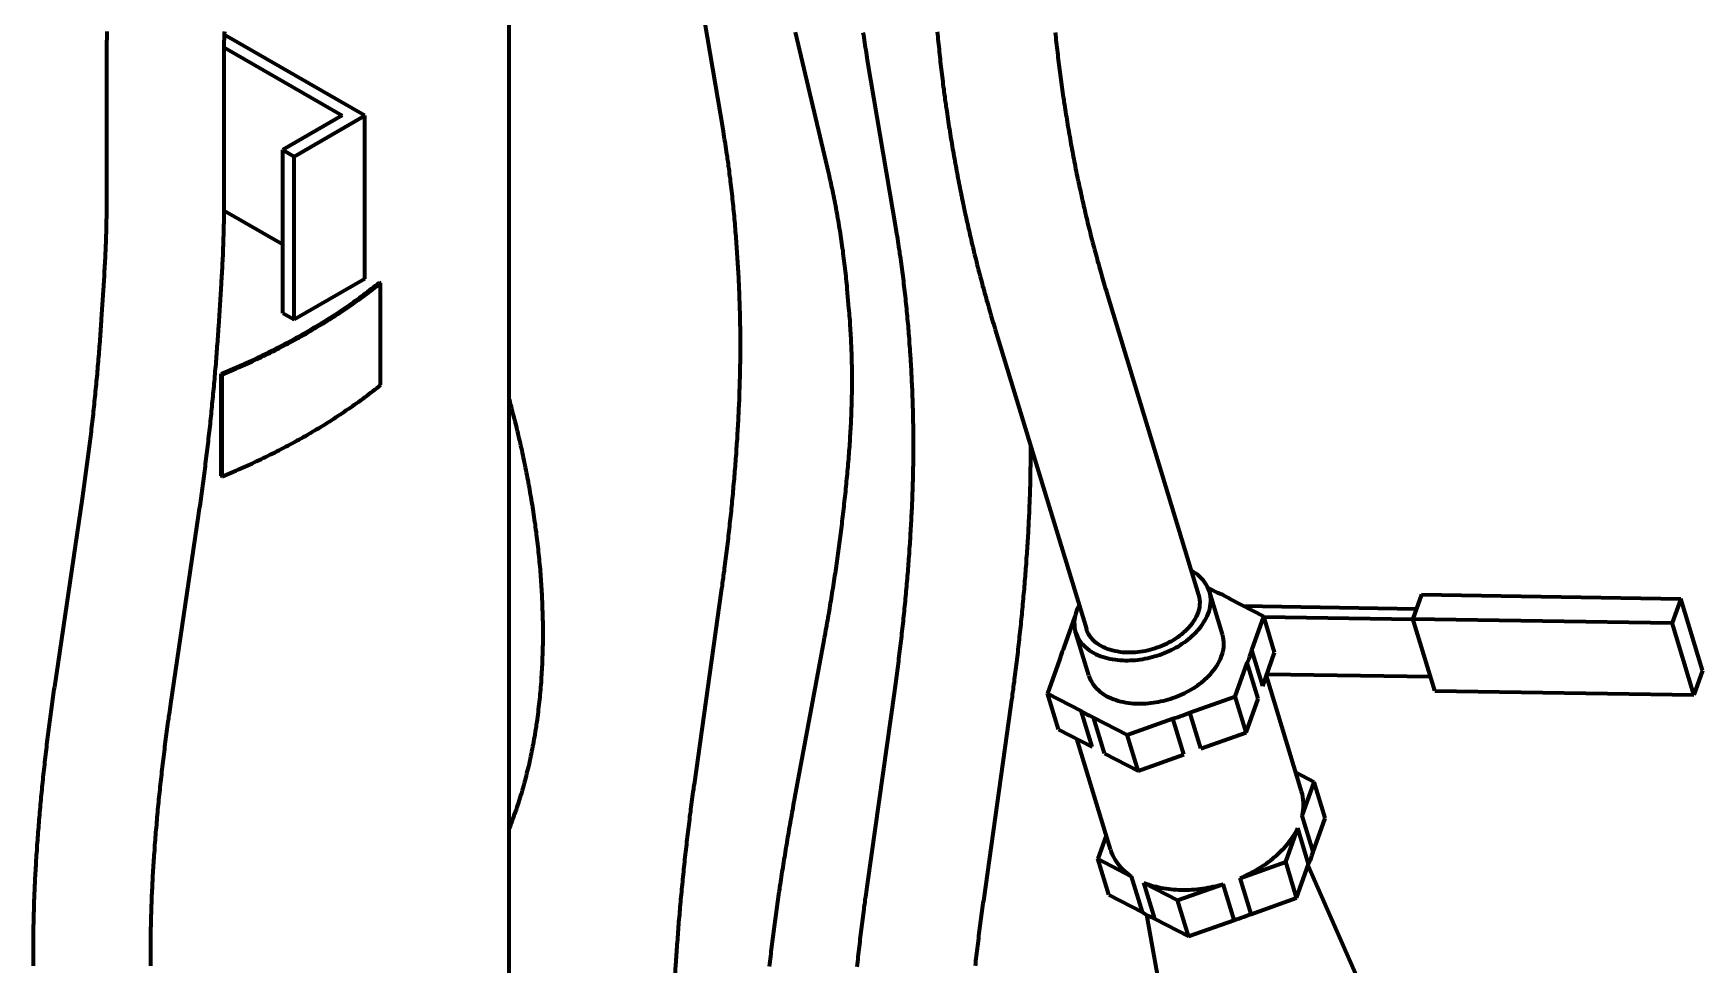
# Model space of a CAD drawing. Header units: millimetres. Extents: x 0 to 2208, y 0 to 420.
# Drawn here: x 190.13 to 206.84, y 60.42 to 69.74 of the extents above; entities that cross this region are included whole.
import ezdxf

# ---------------------------------------------------------------- set-up
doc = ezdxf.new("R2010")
doc.units = ezdxf.units.MM
doc.layers.add('01-VISIBLE', color=7, linetype='CONTINUOUS', lineweight=70)

msp = doc.modelspace()

# ---------------------------------------------------------------- linework, layer by layer
at = {"layer": '01-VISIBLE'}
for p, q in [((194.893, 58.775), (194.893, 72.239)), ((196.747, 70.472), (197.032, 68.78)), ((193.449, 68.914), (192.046, 69.724)), ((197.757, 69.751), (198.091, 68.337)), ((190.867, 68.072), (190.867, 69.557)), ((192.042, 69.595), (193.222, 68.914)), ((192.042, 68.072), (192.042, 69.557)), ((198.479, 69.471), (198.764, 67.779)), ((193.222, 68.914), (192.628, 68.571)), ((192.741, 68.506), (193.449, 68.914)), ((193.449, 67.281), (193.449, 68.914)), ((192.628, 68.571), (192.741, 68.506)), ((192.628, 66.938), (192.628, 68.571)), ((192.741, 66.873), (192.741, 68.506)), ((192.628, 67.624), (192.041, 67.963)), ((197.173, 67.556), (197.178, 67.479)), ((190.814, 66.879), (190.842, 67.31)), ((191.987, 66.804), (192.015, 67.235)), ((193.449, 67.281), (192.741, 66.873)), ((193.596, 67.245), (193.608, 67.24)), ((193.608, 66.219), (193.608, 67.24)), ((198.275, 67.182), (198.292, 66.989)), ((200.883, 67.117), (201.796, 64.119)), ((192.628, 66.938), (192.741, 66.873)), ((199.759, 66.775), (200.672, 63.777)), ((198.905, 66.556), (198.911, 66.479)), ((192.012, 66.33), (192.021, 66.323)), ((192.012, 65.31), (192.012, 66.33)), ((192.021, 65.303), (192.021, 66.323)), ((197.178, 65.732), (197.178, 65.73)), ((198.292, 65.505), (198.292, 65.503)), ((192.012, 65.31), (192.021, 65.303)), ((190.345, 63.198), (190.623, 65.081)), ((191.508, 63.027), (191.785, 64.91)), ((198.91, 64.732), (198.91, 64.73)), ((200.083, 64.66), (200.083, 64.658)), ((201.986, 64.14), (201.889, 64.19)), ((197.018, 64.158), (196.745, 62.221)), ((202.035, 63.72), (201.904, 64.152)), ((202.448, 63.9), (202.112, 64.075)), ((202.242, 64.007), (203.976, 63.98)), ((204.026, 64.121), (203.94, 63.878)), ((204.026, 64.121), (206.622, 64.08)), ((206.622, 64.08), (206.535, 63.837)), ((206.841, 63.36), (206.622, 64.08)), ((200.558, 63.901), (200.448, 63.593)), ((202.328, 63.564), (202.448, 63.9)), ((202.557, 63.54), (202.448, 63.9)), ((202.448, 63.899), (203.94, 63.876)), ((204.159, 63.158), (203.94, 63.878)), ((203.94, 63.878), (206.535, 63.837)), ((206.754, 63.118), (206.535, 63.837)), ((198.044, 63.665), (197.752, 62.087)), ((200.696, 63.312), (200.565, 63.744)), ((202.438, 63.204), (202.328, 63.564)), ((202.438, 63.204), (202.557, 63.54)), ((200.403, 63.468), (200.284, 63.131)), ((202.163, 63.102), (202.283, 63.439)), ((202.393, 63.079), (202.283, 63.439)), ((206.841, 63.36), (206.754, 63.118)), ((202.827, 62.151), (202.474, 63.307)), ((202.481, 63.325), (204.116, 63.3)), ((198.75, 63.158), (198.477, 61.221)), ((199.914, 62.994), (199.641, 61.057)), ((200.284, 63.131), (200.62, 62.957)), ((200.393, 62.771), (200.284, 63.131)), ((201.707, 62.94), (202.163, 63.102)), ((202.273, 62.742), (202.163, 63.102)), ((202.273, 62.742), (202.393, 63.079)), ((204.159, 63.158), (206.754, 63.118)), ((200.729, 62.597), (200.62, 62.957)), ((200.855, 62.532), (200.745, 62.892)), ((200.745, 62.892), (201.081, 62.718)), ((201.081, 62.718), (201.538, 62.88)), ((201.647, 62.52), (201.538, 62.88)), ((201.817, 62.58), (201.707, 62.94)), ((200.393, 62.771), (200.729, 62.597)), ((200.913, 61.569), (200.576, 62.677)), ((201.191, 62.358), (201.081, 62.718)), ((201.817, 62.58), (202.273, 62.742)), ((200.855, 62.532), (201.191, 62.358)), ((201.191, 62.358), (201.647, 62.52)), ((202.952, 62.245), (202.769, 62.339)), ((202.832, 61.908), (202.952, 62.245)), ((203.062, 61.885), (202.952, 62.245)), ((202.942, 61.548), (202.832, 61.908)), ((202.942, 61.548), (203.062, 61.885)), ((200.871, 61.709), (200.788, 61.476)), ((202.668, 61.447), (202.788, 61.783)), ((202.897, 61.423), (202.788, 61.783)), ((190.163, 61.485), (190.163, 61.487)), ((191.335, 61.41), (191.335, 61.412)), ((200.788, 61.476), (201.124, 61.301)), ((200.897, 61.116), (200.788, 61.476)), ((202.211, 61.284), (202.668, 61.447)), ((202.777, 61.087), (202.668, 61.447)), ((202.777, 61.087), (202.897, 61.423)), ((202.891, 61.407), (205.767, 54.879)), ((201.234, 60.941), (201.124, 61.301)), ((201.359, 60.877), (201.249, 61.236)), ((201.249, 61.236), (201.585, 61.062)), ((201.585, 61.062), (202.042, 61.224)), ((202.151, 60.864), (202.042, 61.224)), ((202.321, 60.924), (202.211, 61.284)), ((200.897, 61.116), (201.234, 60.941)), ((201.695, 60.702), (201.585, 61.062)), ((202.321, 60.924), (202.777, 61.087)), ((201.274, 60.917), (202.525, 53.892)), ((201.359, 60.877), (201.695, 60.702)), ((201.695, 60.702), (202.151, 60.864)), ((196.561, 60.418), (196.531, 59.927))]:
    msp.add_line(p, q, dxfattribs=at)
for points in [[(190.867, 69.557), (190.867, 69.582), (190.867, 69.607), (190.868, 69.632), (190.868, 69.657), (190.869, 69.682), (190.869, 69.707), (190.87, 69.732), (190.871, 69.757)], [(192.042, 69.557), (192.042, 69.582), (192.042, 69.607), (192.043, 69.632), (192.043, 69.657), (192.044, 69.682), (192.045, 69.707), (192.046, 69.732), (192.047, 69.757)], [(198.436, 69.747), (198.44, 69.722), (198.443, 69.697), (198.447, 69.671), (198.451, 69.646), (198.455, 69.621), (198.459, 69.596), (198.463, 69.571), (198.467, 69.546), (198.471, 69.521), (198.475, 69.496), (198.479, 69.471)], [(199.179, 69.754), (199.181, 69.729), (199.184, 69.704), (199.186, 69.679), (199.189, 69.654), (199.191, 69.629), (199.194, 69.604), (199.197, 69.579), (199.199, 69.554), (199.202, 69.529), (199.205, 69.504), (199.207, 69.479), (199.21, 69.454), (199.213, 69.429), (199.216, 69.404), (199.219, 69.379), (199.222, 69.354), (199.225, 69.329), (199.228, 69.304), (199.231, 69.279), (199.234, 69.254), (199.237, 69.229), (199.24, 69.204), (199.244, 69.18), (199.247, 69.155), (199.25, 69.13), (199.254, 69.105), (199.257, 69.08), (199.26, 69.055), (199.264, 69.03), (199.267, 69.005), (199.271, 68.98), (199.275, 68.956), (199.278, 68.931), (199.282, 68.906), (199.286, 68.881), (199.289, 68.856), (199.293, 68.831), (199.297, 68.806), (199.301, 68.782), (199.305, 68.757), (199.309, 68.732), (199.313, 68.707), (199.317, 68.682), (199.321, 68.658), (199.325, 68.633), (199.329, 68.608), (199.333, 68.583), (199.338, 68.558), (199.342, 68.534), (199.346, 68.509), (199.351, 68.484), (199.355, 68.459), (199.359, 68.435), (199.364, 68.41), (199.368, 68.385), (199.373, 68.361), (199.378, 68.336), (199.382, 68.311), (199.387, 68.287), (199.392, 68.262), (199.396, 68.237), (199.401, 68.213), (199.406, 68.188), (199.411, 68.163), (199.416, 68.139), (199.421, 68.114), (199.426, 68.089), (199.431, 68.065), (199.436, 68.04), (199.441, 68.016), (199.446, 67.991), (199.452, 67.966), (199.457, 67.942), (199.462, 67.917), (199.468, 67.893), (199.473, 67.868), (199.478, 67.844), (199.484, 67.819), (199.489, 67.795), (199.495, 67.77), (199.501, 67.746), (199.506, 67.721), (199.512, 67.697), (199.518, 67.672), (199.523, 67.648), (199.529, 67.623), (199.535, 67.599), (199.541, 67.574), (199.547, 67.55), (199.553, 67.526), (199.559, 67.501), (199.565, 67.477), (199.571, 67.452), (199.577, 67.428), (199.583, 67.404), (199.59, 67.379), (199.596, 67.355), (199.602, 67.331), (199.609, 67.306), (199.615, 67.282), (199.621, 67.258), (199.628, 67.233), (199.634, 67.209), (199.641, 67.185), (199.648, 67.161), (199.654, 67.136), (199.661, 67.112), (199.668, 67.088), (199.674, 67.064), (199.681, 67.04), (199.688, 67.016), (199.695, 66.991), (199.702, 66.967), (199.709, 66.943), (199.716, 66.919), (199.723, 66.895), (199.73, 66.871), (199.737, 66.847), (199.745, 66.823), (199.752, 66.799), (199.759, 66.775)], [(200.36, 69.747), (200.363, 69.722), (200.366, 69.697), (200.368, 69.672), (200.371, 69.647), (200.374, 69.622), (200.376, 69.597), (200.379, 69.572), (200.382, 69.547), (200.385, 69.523), (200.388, 69.498), (200.391, 69.473), (200.394, 69.448), (200.397, 69.423), (200.4, 69.398), (200.403, 69.373), (200.407, 69.348), (200.41, 69.323), (200.413, 69.298), (200.416, 69.273), (200.42, 69.249), (200.423, 69.224), (200.427, 69.199), (200.43, 69.174), (200.434, 69.149), (200.437, 69.124), (200.441, 69.099), (200.445, 69.075), (200.448, 69.05), (200.452, 69.025), (200.456, 69), (200.46, 68.975), (200.464, 68.951), (200.468, 68.926), (200.472, 68.901), (200.476, 68.876), (200.48, 68.851), (200.484, 68.827), (200.488, 68.802), (200.492, 68.777), (200.496, 68.752), (200.501, 68.728), (200.505, 68.703), (200.509, 68.678), (200.514, 68.654), (200.518, 68.629), (200.523, 68.604), (200.527, 68.579), (200.532, 68.555), (200.537, 68.53), (200.541, 68.505), (200.546, 68.481), (200.551, 68.456), (200.556, 68.432), (200.561, 68.407), (200.565, 68.382), (200.57, 68.358), (200.575, 68.333), (200.58, 68.309), (200.585, 68.284), (200.591, 68.259), (200.596, 68.235), (200.601, 68.21), (200.606, 68.186), (200.612, 68.161), (200.617, 68.137), (200.622, 68.112), (200.628, 68.088), (200.633, 68.063), (200.639, 68.039), (200.644, 68.014), (200.65, 67.99), (200.656, 67.965), (200.661, 67.941), (200.667, 67.916), (200.673, 67.892), (200.679, 67.868), (200.685, 67.843), (200.691, 67.819), (200.697, 67.794), (200.703, 67.77), (200.709, 67.746), (200.715, 67.721), (200.721, 67.697), (200.727, 67.673), (200.734, 67.648), (200.74, 67.624), (200.746, 67.6), (200.753, 67.576), (200.759, 67.551), (200.766, 67.527), (200.772, 67.503), (200.779, 67.479), (200.785, 67.454), (200.792, 67.43), (200.799, 67.406), (200.806, 67.382), (200.812, 67.358), (200.819, 67.333), (200.826, 67.309), (200.833, 67.285), (200.84, 67.261), (200.847, 67.237), (200.854, 67.213), (200.861, 67.189), (200.869, 67.165), (200.876, 67.141), (200.883, 67.117)], [(197.032, 68.78), (197.036, 68.755), (197.04, 68.73), (197.044, 68.705), (197.048, 68.68), (197.052, 68.655), (197.056, 68.631), (197.06, 68.606), (197.064, 68.581), (197.067, 68.556), (197.071, 68.531), (197.075, 68.506), (197.078, 68.481), (197.082, 68.456), (197.085, 68.431), (197.088, 68.407), (197.092, 68.382), (197.095, 68.357), (197.098, 68.332), (197.101, 68.307), (197.105, 68.282), (197.108, 68.257), (197.111, 68.232), (197.114, 68.207), (197.116, 68.182), (197.119, 68.157), (197.122, 68.132), (197.125, 68.107), (197.128, 68.082), (197.13, 68.057), (197.133, 68.032), (197.135, 68.007), (197.138, 67.982), (197.14, 67.957), (197.143, 67.932), (197.145, 67.907), (197.148, 67.882), (197.15, 67.857), (197.152, 67.832), (197.154, 67.807), (197.156, 67.782), (197.158, 67.756), (197.16, 67.731), (197.162, 67.706), (197.164, 67.681), (197.166, 67.656), (197.168, 67.631), (197.17, 67.606), (197.171, 67.581), (197.173, 67.556)], [(198.091, 68.337), (198.097, 68.312), (198.102, 68.287), (198.108, 68.263), (198.114, 68.238), (198.119, 68.213), (198.124, 68.188), (198.13, 68.163), (198.135, 68.138), (198.14, 68.113), (198.145, 68.088), (198.15, 68.063), (198.155, 68.038), (198.16, 68.013), (198.164, 67.988), (198.169, 67.963), (198.174, 67.938), (198.178, 67.913), (198.182, 67.888), (198.187, 67.863), (198.191, 67.838), (198.195, 67.813), (198.199, 67.788), (198.203, 67.763), (198.207, 67.738), (198.211, 67.712), (198.215, 67.687), (198.219, 67.662), (198.222, 67.637), (198.226, 67.612), (198.229, 67.587), (198.233, 67.561), (198.236, 67.536), (198.239, 67.511), (198.242, 67.486), (198.245, 67.46), (198.248, 67.435), (198.251, 67.41), (198.254, 67.384), (198.257, 67.359), (198.26, 67.334), (198.263, 67.309), (198.265, 67.283), (198.268, 67.258), (198.27, 67.233), (198.273, 67.207), (198.275, 67.182)], [(190.842, 67.31), (190.844, 67.336), (190.845, 67.361), (190.847, 67.386), (190.848, 67.412), (190.85, 67.437), (190.851, 67.462), (190.852, 67.488), (190.853, 67.513), (190.855, 67.538), (190.856, 67.564), (190.857, 67.589), (190.858, 67.615), (190.859, 67.64), (190.86, 67.665), (190.861, 67.691), (190.861, 67.716), (190.862, 67.742), (190.863, 67.767), (190.864, 67.792), (190.864, 67.818), (190.865, 67.843), (190.865, 67.869), (190.866, 67.894), (190.866, 67.919), (190.866, 67.945), (190.867, 67.97), (190.867, 67.996), (190.867, 68.021), (190.867, 68.046), (190.867, 68.072)], [(192.015, 67.235), (192.016, 67.26), (192.018, 67.286), (192.019, 67.311), (192.021, 67.336), (192.022, 67.362), (192.024, 67.387), (192.025, 67.412), (192.026, 67.438), (192.027, 67.463), (192.029, 67.488), (192.03, 67.514), (192.031, 67.539), (192.032, 67.564), (192.033, 67.59), (192.034, 67.615), (192.035, 67.64), (192.035, 67.666), (192.036, 67.691), (192.037, 67.717), (192.038, 67.742), (192.038, 67.767), (192.039, 67.793), (192.039, 67.818), (192.04, 67.843), (192.04, 67.869), (192.041, 67.894), (192.041, 67.919), (192.041, 67.945), (192.042, 67.97), (192.042, 67.996), (192.042, 68.021), (192.042, 68.046), (192.042, 68.072)], [(198.764, 67.779), (198.768, 67.755), (198.773, 67.73), (198.777, 67.705), (198.781, 67.68), (198.785, 67.655), (198.788, 67.63), (198.792, 67.606), (198.796, 67.581), (198.8, 67.556), (198.803, 67.531), (198.807, 67.506), (198.81, 67.481), (198.814, 67.456), (198.817, 67.431), (198.821, 67.406), (198.824, 67.381), (198.827, 67.356), (198.831, 67.332), (198.834, 67.307), (198.837, 67.282), (198.84, 67.257), (198.843, 67.232), (198.846, 67.207), (198.849, 67.182), (198.852, 67.157), (198.855, 67.132), (198.857, 67.107), (198.86, 67.082), (198.863, 67.057), (198.865, 67.032), (198.868, 67.007), (198.87, 66.982), (198.873, 66.957), (198.875, 66.932), (198.878, 66.907), (198.88, 66.882), (198.882, 66.856), (198.884, 66.831), (198.887, 66.806), (198.889, 66.781), (198.891, 66.756), (198.893, 66.731), (198.895, 66.706), (198.897, 66.681), (198.898, 66.656), (198.9, 66.631), (198.902, 66.606), (198.904, 66.581), (198.905, 66.556)], [(197.178, 67.479), (197.18, 67.454), (197.181, 67.428), (197.183, 67.403), (197.184, 67.378), (197.186, 67.353), (197.187, 67.327), (197.189, 67.302), (197.19, 67.277), (197.191, 67.251), (197.192, 67.226), (197.193, 67.201), (197.194, 67.175), (197.195, 67.15), (197.196, 67.125), (197.197, 67.099), (197.198, 67.074), (197.199, 67.049), (197.2, 67.024), (197.201, 66.998), (197.201, 66.973), (197.202, 66.948), (197.202, 66.922), (197.203, 66.897), (197.204, 66.872), (197.204, 66.846), (197.204, 66.821), (197.205, 66.796), (197.205, 66.77), (197.205, 66.745), (197.205, 66.72), (197.206, 66.694), (197.206, 66.669), (197.206, 66.644), (197.206, 66.618), (197.206, 66.593), (197.206, 66.568), (197.206, 66.542), (197.205, 66.517), (197.205, 66.492), (197.205, 66.466), (197.205, 66.441), (197.204, 66.416), (197.204, 66.39), (197.203, 66.365), (197.203, 66.34), (197.202, 66.314), (197.202, 66.289), (197.201, 66.264), (197.2, 66.238), (197.2, 66.213), (197.199, 66.188), (197.198, 66.162), (197.197, 66.137), (197.196, 66.112), (197.196, 66.086), (197.195, 66.061), (197.194, 66.036), (197.192, 66.01), (197.191, 65.985), (197.19, 65.96), (197.189, 65.934), (197.188, 65.909), (197.187, 65.884), (197.185, 65.858), (197.184, 65.833), (197.182, 65.808), (197.181, 65.783), (197.18, 65.757), (197.178, 65.732)], [(192.012, 66.33), (192.035, 66.34), (192.058, 66.35), (192.082, 66.36), (192.105, 66.369), (192.128, 66.379), (192.151, 66.389), (192.174, 66.4), (192.197, 66.41), (192.22, 66.42), (192.243, 66.43), (192.266, 66.441), (192.289, 66.451), (192.311, 66.462), (192.334, 66.472), (192.357, 66.483), (192.38, 66.494), (192.402, 66.505), (192.425, 66.516), (192.448, 66.527), (192.47, 66.538), (192.493, 66.549), (192.515, 66.56), (192.538, 66.571), (192.56, 66.583), (192.582, 66.594), (192.605, 66.606), (192.627, 66.617), (192.649, 66.629), (192.671, 66.641), (192.694, 66.653), (192.716, 66.665), (192.738, 66.677), (192.76, 66.689), (192.782, 66.701), (192.804, 66.713), (192.826, 66.726), (192.847, 66.738), (192.869, 66.751), (192.891, 66.763), (192.913, 66.776), (192.934, 66.789), (192.956, 66.802), (192.977, 66.815), (192.999, 66.828), (193.02, 66.841), (193.042, 66.854), (193.063, 66.867), (193.084, 66.881), (193.106, 66.894), (193.127, 66.908), (193.148, 66.921), (193.169, 66.935), (193.19, 66.949), (193.211, 66.963), (193.232, 66.977), (193.253, 66.991), (193.273, 67.005), (193.294, 67.019), (193.315, 67.034), (193.335, 67.048), (193.356, 67.063), (193.376, 67.077), (193.396, 67.092), (193.417, 67.107), (193.437, 67.122), (193.457, 67.137), (193.477, 67.152), (193.497, 67.167), (193.517, 67.183), (193.537, 67.198), (193.557, 67.214), (193.576, 67.229), (193.596, 67.245)], [(192.021, 66.323), (192.044, 66.333), (192.067, 66.343), (192.091, 66.353), (192.114, 66.363), (192.137, 66.372), (192.16, 66.383), (192.183, 66.393), (192.206, 66.403), (192.229, 66.413), (192.252, 66.423), (192.275, 66.434), (192.298, 66.444), (192.321, 66.455), (192.344, 66.466), (192.366, 66.476), (192.389, 66.487), (192.412, 66.498), (192.435, 66.509), (192.457, 66.52), (192.48, 66.531), (192.502, 66.542), (192.525, 66.553), (192.547, 66.565), (192.57, 66.576), (192.592, 66.588), (192.615, 66.599), (192.637, 66.611), (192.659, 66.623), (192.682, 66.635), (192.704, 66.646), (192.726, 66.658), (192.748, 66.67), (192.77, 66.683), (192.792, 66.695), (192.814, 66.707), (192.836, 66.72), (192.858, 66.732), (192.88, 66.745), (192.902, 66.757), (192.923, 66.77), (192.945, 66.783), (192.967, 66.796), (192.988, 66.809), (193.01, 66.822), (193.031, 66.835), (193.053, 66.848), (193.074, 66.861), (193.095, 66.875), (193.117, 66.888), (193.138, 66.902), (193.159, 66.916), (193.18, 66.929), (193.201, 66.943), (193.222, 66.957), (193.243, 66.971), (193.264, 66.985), (193.285, 67), (193.305, 67.014), (193.326, 67.028), (193.347, 67.043), (193.367, 67.057), (193.388, 67.072), (193.408, 67.087), (193.429, 67.102), (193.449, 67.117), (193.469, 67.132), (193.489, 67.147), (193.509, 67.162), (193.529, 67.177), (193.549, 67.193), (193.569, 67.208), (193.589, 67.224), (193.608, 67.24)], [(190.623, 65.081), (190.626, 65.106), (190.63, 65.131), (190.634, 65.156), (190.637, 65.181), (190.641, 65.206), (190.644, 65.23), (190.648, 65.255), (190.651, 65.28), (190.655, 65.305), (190.658, 65.33), (190.661, 65.355), (190.665, 65.38), (190.668, 65.405), (190.671, 65.43), (190.675, 65.454), (190.678, 65.479), (190.681, 65.504), (190.684, 65.529), (190.687, 65.554), (190.691, 65.579), (190.694, 65.604), (190.697, 65.629), (190.7, 65.654), (190.703, 65.679), (190.706, 65.704), (190.709, 65.729), (190.712, 65.753), (190.715, 65.778), (190.718, 65.803), (190.72, 65.828), (190.723, 65.853), (190.726, 65.878), (190.729, 65.903), (190.732, 65.928), (190.734, 65.953), (190.737, 65.978), (190.74, 66.003), (190.742, 66.028), (190.745, 66.053), (190.747, 66.078), (190.75, 66.103), (190.752, 66.128), (190.755, 66.153), (190.757, 66.178), (190.76, 66.203), (190.762, 66.228), (190.765, 66.253), (190.767, 66.278), (190.769, 66.303), (190.772, 66.328), (190.774, 66.353), (190.776, 66.378), (190.778, 66.403), (190.78, 66.428), (190.783, 66.453), (190.785, 66.478), (190.787, 66.503), (190.789, 66.528), (190.791, 66.553), (190.793, 66.578), (190.795, 66.603), (190.797, 66.628), (190.799, 66.653), (190.8, 66.678), (190.802, 66.703), (190.804, 66.729), (190.806, 66.754), (190.808, 66.779), (190.809, 66.804), (190.811, 66.829), (190.813, 66.854), (190.814, 66.879)], [(198.292, 66.989), (198.295, 66.964), (198.297, 66.939), (198.299, 66.914), (198.301, 66.889), (198.303, 66.864), (198.304, 66.838), (198.306, 66.813), (198.308, 66.788), (198.309, 66.763), (198.311, 66.738), (198.312, 66.713), (198.314, 66.688), (198.315, 66.662), (198.316, 66.637), (198.317, 66.612), (198.318, 66.587), (198.319, 66.562), (198.32, 66.537), (198.321, 66.511), (198.321, 66.486), (198.322, 66.461), (198.322, 66.436), (198.323, 66.411), (198.323, 66.385), (198.323, 66.36), (198.324, 66.335), (198.324, 66.31), (198.324, 66.285), (198.324, 66.259), (198.324, 66.234), (198.324, 66.209), (198.324, 66.184), (198.323, 66.159), (198.323, 66.133), (198.322, 66.108), (198.322, 66.083), (198.321, 66.058), (198.321, 66.033), (198.32, 66.008), (198.319, 65.982), (198.318, 65.957), (198.318, 65.932), (198.317, 65.907), (198.316, 65.882), (198.314, 65.857), (198.313, 65.831), (198.312, 65.806), (198.311, 65.781), (198.309, 65.756), (198.308, 65.731), (198.306, 65.706), (198.305, 65.68), (198.303, 65.655), (198.301, 65.63), (198.3, 65.605), (198.298, 65.58), (198.296, 65.555), (198.294, 65.53), (198.292, 65.505)], [(191.785, 64.91), (191.789, 64.935), (191.792, 64.96), (191.796, 64.984), (191.8, 65.009), (191.803, 65.034), (191.807, 65.059), (191.81, 65.084), (191.814, 65.108), (191.817, 65.133), (191.82, 65.158), (191.824, 65.183), (191.827, 65.208), (191.83, 65.233), (191.834, 65.257), (191.837, 65.282), (191.84, 65.307), (191.844, 65.332), (191.847, 65.357), (191.85, 65.382), (191.853, 65.407), (191.856, 65.431), (191.859, 65.456), (191.862, 65.481), (191.865, 65.506), (191.869, 65.531), (191.872, 65.556), (191.874, 65.581), (191.877, 65.606), (191.88, 65.63), (191.883, 65.655), (191.886, 65.68), (191.889, 65.705), (191.892, 65.73), (191.895, 65.755), (191.897, 65.78), (191.9, 65.805), (191.903, 65.83), (191.905, 65.855), (191.908, 65.88), (191.911, 65.905), (191.913, 65.929), (191.916, 65.954), (191.918, 65.979), (191.921, 66.004), (191.923, 66.029), (191.926, 66.054), (191.928, 66.079), (191.931, 66.104), (191.933, 66.129), (191.936, 66.154), (191.938, 66.179), (191.94, 66.204), (191.942, 66.229), (191.945, 66.254), (191.947, 66.279), (191.949, 66.304), (191.951, 66.329), (191.953, 66.354), (191.955, 66.379), (191.958, 66.404), (191.96, 66.429), (191.962, 66.454), (191.964, 66.479), (191.966, 66.504), (191.968, 66.529), (191.969, 66.553), (191.971, 66.578), (191.973, 66.603), (191.975, 66.628), (191.977, 66.653), (191.979, 66.678), (191.98, 66.703), (191.982, 66.728), (191.984, 66.754), (191.985, 66.779), (191.987, 66.804)], [(198.911, 66.479), (198.912, 66.454), (198.914, 66.428), (198.915, 66.403), (198.917, 66.378), (198.918, 66.352), (198.92, 66.327), (198.921, 66.302), (198.922, 66.276), (198.923, 66.251), (198.925, 66.226), (198.926, 66.201), (198.927, 66.175), (198.928, 66.15), (198.929, 66.125), (198.93, 66.099), (198.931, 66.074), (198.932, 66.049), (198.932, 66.023), (198.933, 65.998), (198.934, 65.973), (198.934, 65.947), (198.935, 65.922), (198.935, 65.897), (198.936, 65.871), (198.936, 65.846), (198.937, 65.821), (198.937, 65.795), (198.937, 65.77), (198.938, 65.745), (198.938, 65.719), (198.938, 65.694), (198.938, 65.669), (198.938, 65.643), (198.938, 65.618), (198.938, 65.593), (198.938, 65.567), (198.938, 65.542), (198.938, 65.517), (198.938, 65.491), (198.937, 65.466), (198.937, 65.441), (198.937, 65.415), (198.936, 65.39), (198.936, 65.365), (198.935, 65.339), (198.935, 65.314), (198.934, 65.289), (198.934, 65.263), (198.933, 65.238), (198.932, 65.213), (198.931, 65.187), (198.931, 65.162), (198.93, 65.137), (198.929, 65.111), (198.928, 65.086), (198.927, 65.061), (198.926, 65.035), (198.925, 65.01), (198.924, 64.985), (198.923, 64.96), (198.921, 64.934), (198.92, 64.909), (198.919, 64.884), (198.918, 64.858), (198.916, 64.833), (198.915, 64.808), (198.913, 64.782), (198.912, 64.757), (198.91, 64.732)], [(192.021, 65.303), (192.044, 65.312), (192.067, 65.322), (192.091, 65.332), (192.114, 65.342), (192.137, 65.352), (192.16, 65.362), (192.183, 65.372), (192.206, 65.382), (192.229, 65.392), (192.252, 65.403), (192.275, 65.413), (192.298, 65.424), (192.321, 65.434), (192.344, 65.445), (192.366, 65.456), (192.389, 65.466), (192.412, 65.477), (192.435, 65.488), (192.457, 65.499), (192.48, 65.51), (192.502, 65.522), (192.525, 65.533), (192.547, 65.544), (192.57, 65.556), (192.592, 65.567), (192.615, 65.579), (192.637, 65.59), (192.659, 65.602), (192.682, 65.614), (192.704, 65.626), (192.726, 65.638), (192.748, 65.65), (192.77, 65.662), (192.792, 65.674), (192.814, 65.686), (192.836, 65.699), (192.858, 65.711), (192.88, 65.724), (192.902, 65.737), (192.923, 65.749), (192.945, 65.762), (192.967, 65.775), (192.988, 65.788), (193.01, 65.801), (193.031, 65.814), (193.053, 65.827), (193.074, 65.841), (193.095, 65.854), (193.117, 65.868), (193.138, 65.881), (193.159, 65.895), (193.18, 65.909), (193.201, 65.923), (193.222, 65.937), (193.243, 65.951), (193.264, 65.965), (193.285, 65.979), (193.305, 65.993), (193.326, 66.008), (193.347, 66.022), (193.367, 66.037), (193.388, 66.051), (193.408, 66.066), (193.429, 66.081), (193.449, 66.096), (193.469, 66.111), (193.489, 66.126), (193.509, 66.142), (193.529, 66.157), (193.549, 66.172), (193.569, 66.188), (193.589, 66.203), (193.608, 66.219)], [(194.893, 66.077), (194.9, 66.052), (194.906, 66.028), (194.913, 66.004), (194.919, 65.98), (194.926, 65.955), (194.932, 65.931), (194.938, 65.907), (194.944, 65.882), (194.951, 65.858), (194.957, 65.834), (194.963, 65.809), (194.969, 65.785), (194.975, 65.76), (194.98, 65.736), (194.986, 65.712), (194.992, 65.687), (194.998, 65.663), (195.003, 65.638), (195.009, 65.614), (195.014, 65.589), (195.02, 65.565), (195.025, 65.54), (195.03, 65.516), (195.035, 65.491), (195.041, 65.466), (195.046, 65.442), (195.051, 65.417), (195.056, 65.393), (195.061, 65.368), (195.066, 65.343), (195.07, 65.319), (195.075, 65.294), (195.08, 65.269), (195.084, 65.245), (195.089, 65.22), (195.093, 65.195), (195.098, 65.171), (195.102, 65.146), (195.106, 65.121), (195.111, 65.096), (195.115, 65.072), (195.119, 65.047), (195.123, 65.022), (195.127, 64.997), (195.131, 64.973), (195.135, 64.948), (195.138, 64.923), (195.142, 64.898), (195.146, 64.873), (195.149, 64.848), (195.153, 64.823), (195.156, 64.799), (195.159, 64.774), (195.163, 64.749), (195.166, 64.724), (195.169, 64.699), (195.172, 64.674), (195.175, 64.649), (195.178, 64.624), (195.181, 64.599), (195.183, 64.574), (195.186, 64.549), (195.189, 64.524), (195.191, 64.499), (195.194, 64.474), (195.196, 64.449), (195.198, 64.424), (195.201, 64.399), (195.203, 64.374), (195.205, 64.349), (195.207, 64.324), (195.209, 64.299), (195.211, 64.274), (195.212, 64.249), (195.214, 64.224), (195.216, 64.199), (195.217, 64.174), (195.219, 64.149), (195.22, 64.124), (195.221, 64.099), (195.222, 64.074), (195.224, 64.049), (195.225, 64.024), (195.226, 63.998), (195.226, 63.973), (195.227, 63.948), (195.228, 63.923), (195.229, 63.898), (195.229, 63.873), (195.23, 63.848), (195.23, 63.823), (195.23, 63.798), (195.23, 63.773), (195.23, 63.747), (195.23, 63.722), (195.23, 63.697), (195.23, 63.672), (195.23, 63.647), (195.23, 63.622), (195.229, 63.597), (195.229, 63.572), (195.228, 63.547), (195.227, 63.522), (195.226, 63.496), (195.225, 63.471), (195.224, 63.446), (195.223, 63.421), (195.222, 63.396), (195.221, 63.371), (195.219, 63.346), (195.218, 63.321), (195.216, 63.296), (195.215, 63.271), (195.213, 63.246), (195.211, 63.221), (195.209, 63.196), (195.207, 63.171), (195.205, 63.146), (195.202, 63.121), (195.2, 63.096), (195.197, 63.071), (195.195, 63.046), (195.192, 63.021), (195.189, 62.996), (195.186, 62.971), (195.183, 62.946), (195.18, 62.921), (195.177, 62.896), (195.173, 62.871), (195.17, 62.846), (195.166, 62.822), (195.163, 62.797), (195.159, 62.772), (195.155, 62.747), (195.151, 62.722), (195.147, 62.698), (195.142, 62.673), (195.138, 62.648), (195.133, 62.623), (195.129, 62.599), (195.124, 62.574), (195.119, 62.549), (195.114, 62.525), (195.109, 62.5), (195.104, 62.476), (195.098, 62.451), (195.093, 62.427), (195.087, 62.402), (195.081, 62.378), (195.075, 62.353), (195.069, 62.329), (195.063, 62.305), (195.057, 62.28), (195.051, 62.256), (195.044, 62.232), (195.037, 62.208), (195.031, 62.184), (195.024, 62.159), (195.017, 62.135), (195.009, 62.111), (195.002, 62.087), (194.994, 62.063), (194.987, 62.039), (194.979, 62.015), (194.971, 61.992), (194.963, 61.968), (194.955, 61.944), (194.946, 61.92), (194.938, 61.897), (194.929, 61.873), (194.921, 61.85), (194.912, 61.826), (194.903, 61.803), (194.893, 61.78)], [(197.178, 65.73), (197.176, 65.705), (197.175, 65.68), (197.173, 65.655), (197.171, 65.63), (197.17, 65.605), (197.168, 65.58), (197.166, 65.555), (197.165, 65.53), (197.163, 65.505), (197.161, 65.48), (197.159, 65.455), (197.157, 65.43), (197.155, 65.405), (197.153, 65.38), (197.151, 65.355), (197.149, 65.33), (197.147, 65.305), (197.145, 65.28), (197.143, 65.255), (197.141, 65.23), (197.138, 65.205), (197.136, 65.18), (197.134, 65.155), (197.132, 65.13), (197.129, 65.105), (197.127, 65.08), (197.124, 65.055), (197.122, 65.03), (197.12, 65.005), (197.117, 64.98), (197.115, 64.955), (197.112, 64.93), (197.109, 64.905), (197.107, 64.88), (197.104, 64.855), (197.101, 64.83), (197.099, 64.805), (197.096, 64.78), (197.093, 64.755), (197.09, 64.731), (197.088, 64.706), (197.085, 64.681), (197.082, 64.656), (197.079, 64.631), (197.076, 64.606), (197.073, 64.581), (197.07, 64.556), (197.067, 64.531), (197.064, 64.506), (197.061, 64.481), (197.058, 64.456), (197.054, 64.432), (197.051, 64.407), (197.048, 64.382), (197.045, 64.357), (197.041, 64.332), (197.038, 64.307), (197.035, 64.282), (197.031, 64.257), (197.028, 64.233), (197.025, 64.208), (197.021, 64.183), (197.018, 64.158)], [(198.292, 65.503), (198.29, 65.478), (198.288, 65.453), (198.285, 65.428), (198.283, 65.403), (198.281, 65.378), (198.279, 65.353), (198.277, 65.328), (198.274, 65.303), (198.272, 65.278), (198.269, 65.253), (198.267, 65.228), (198.265, 65.203), (198.262, 65.178), (198.26, 65.153), (198.257, 65.128), (198.254, 65.104), (198.252, 65.079), (198.249, 65.054), (198.246, 65.029), (198.243, 65.004), (198.241, 64.979), (198.238, 64.954), (198.235, 64.929), (198.232, 64.904), (198.229, 64.879), (198.226, 64.854), (198.223, 64.83), (198.22, 64.805), (198.217, 64.78), (198.214, 64.755), (198.211, 64.73), (198.208, 64.705), (198.204, 64.68), (198.201, 64.656), (198.198, 64.631), (198.195, 64.606), (198.191, 64.581), (198.188, 64.556), (198.184, 64.531), (198.181, 64.507), (198.178, 64.482), (198.174, 64.457), (198.17, 64.432), (198.167, 64.407), (198.163, 64.382), (198.16, 64.358), (198.156, 64.333), (198.152, 64.308), (198.148, 64.283), (198.145, 64.259), (198.141, 64.234), (198.137, 64.209), (198.133, 64.184), (198.129, 64.159), (198.125, 64.135), (198.121, 64.11), (198.117, 64.085), (198.113, 64.06), (198.109, 64.036), (198.105, 64.011), (198.101, 63.986), (198.097, 63.962), (198.093, 63.937), (198.088, 63.912), (198.084, 63.887), (198.08, 63.863), (198.075, 63.838), (198.071, 63.813), (198.067, 63.789), (198.062, 63.764), (198.058, 63.739), (198.053, 63.715), (198.049, 63.69), (198.044, 63.665)], [(200.113, 65.612), (200.113, 65.587), (200.113, 65.562), (200.113, 65.537), (200.113, 65.512), (200.113, 65.487), (200.112, 65.462), (200.112, 65.437), (200.112, 65.411), (200.111, 65.386), (200.111, 65.361), (200.11, 65.336), (200.11, 65.311), (200.109, 65.286), (200.109, 65.261), (200.108, 65.236), (200.108, 65.211), (200.107, 65.186), (200.106, 65.161), (200.105, 65.136), (200.105, 65.111), (200.104, 65.086), (200.103, 65.061), (200.102, 65.036), (200.101, 65.01), (200.1, 64.985), (200.099, 64.96), (200.098, 64.935), (200.097, 64.91), (200.095, 64.885), (200.094, 64.86), (200.093, 64.835), (200.092, 64.81), (200.09, 64.785), (200.089, 64.76), (200.088, 64.735), (200.086, 64.71), (200.085, 64.685), (200.083, 64.66)], [(198.91, 64.73), (198.909, 64.705), (198.907, 64.68), (198.906, 64.655), (198.904, 64.63), (198.902, 64.605), (198.9, 64.58), (198.899, 64.555), (198.897, 64.53), (198.895, 64.505), (198.893, 64.48), (198.891, 64.455), (198.889, 64.43), (198.888, 64.405), (198.886, 64.38), (198.884, 64.355), (198.881, 64.33), (198.879, 64.305), (198.877, 64.28), (198.875, 64.255), (198.873, 64.23), (198.871, 64.205), (198.869, 64.18), (198.866, 64.155), (198.864, 64.13), (198.862, 64.105), (198.859, 64.08), (198.857, 64.055), (198.854, 64.03), (198.852, 64.005), (198.849, 63.98), (198.847, 63.955), (198.844, 63.93), (198.842, 63.905), (198.839, 63.88), (198.837, 63.855), (198.834, 63.83), (198.831, 63.805), (198.828, 63.78), (198.826, 63.755), (198.823, 63.73), (198.82, 63.705), (198.817, 63.68), (198.814, 63.656), (198.811, 63.631), (198.808, 63.606), (198.805, 63.581), (198.802, 63.556), (198.799, 63.531), (198.796, 63.506), (198.793, 63.481), (198.79, 63.456), (198.787, 63.431), (198.784, 63.406), (198.78, 63.382), (198.777, 63.357), (198.774, 63.332), (198.771, 63.307), (198.767, 63.282), (198.764, 63.257), (198.76, 63.232), (198.757, 63.208), (198.754, 63.183), (198.75, 63.158)], [(200.083, 64.658), (200.082, 64.633), (200.08, 64.608), (200.078, 64.582), (200.077, 64.557), (200.075, 64.532), (200.073, 64.506), (200.071, 64.481), (200.07, 64.456), (200.068, 64.43), (200.066, 64.405), (200.064, 64.38), (200.062, 64.355), (200.06, 64.329), (200.058, 64.304), (200.056, 64.279), (200.054, 64.254), (200.052, 64.228), (200.05, 64.203), (200.048, 64.178), (200.046, 64.152), (200.043, 64.127), (200.041, 64.102), (200.039, 64.077), (200.037, 64.051), (200.034, 64.026), (200.032, 64.001), (200.03, 63.976), (200.027, 63.95), (200.025, 63.925), (200.022, 63.9), (200.02, 63.875), (200.017, 63.85), (200.015, 63.824), (200.012, 63.799), (200.01, 63.774), (200.007, 63.749), (200.004, 63.723), (200.001, 63.698), (199.999, 63.673), (199.996, 63.648), (199.993, 63.623), (199.99, 63.597), (199.987, 63.572), (199.985, 63.547), (199.982, 63.522), (199.979, 63.497), (199.976, 63.472), (199.973, 63.446), (199.97, 63.421), (199.967, 63.396), (199.963, 63.371), (199.96, 63.346), (199.957, 63.321), (199.954, 63.295), (199.951, 63.27), (199.948, 63.245), (199.944, 63.22), (199.941, 63.195), (199.938, 63.17), (199.934, 63.145), (199.931, 63.119), (199.928, 63.094), (199.924, 63.069), (199.921, 63.044), (199.917, 63.019), (199.914, 62.994)], [(201.904, 64.152), (201.895, 64.176), (201.885, 64.199), (201.872, 64.222), (201.858, 64.243), (201.843, 64.263), (201.825, 64.282), (201.807, 64.3), (201.787, 64.317), (201.767, 64.332), (201.745, 64.346), (201.723, 64.359)], [(200.599, 64.016), (200.588, 63.993), (200.578, 63.97), (200.569, 63.946), (200.562, 63.921), (200.557, 63.896), (200.553, 63.871), (200.551, 63.845), (200.552, 63.819), (200.554, 63.794), (200.558, 63.769), (200.565, 63.744)], [(201.796, 64.119), (201.802, 64.094), (201.806, 64.069), (201.807, 64.044), (201.806, 64.019), (201.803, 63.993), (201.798, 63.969), (201.79, 63.944), (201.781, 63.921), (201.771, 63.898), (201.759, 63.875), (201.746, 63.854), (201.731, 63.833), (201.716, 63.813), (201.699, 63.793), (201.682, 63.775), (201.664, 63.757), (201.645, 63.74), (201.626, 63.723), (201.606, 63.708), (201.586, 63.693), (201.565, 63.679), (201.543, 63.665), (201.521, 63.652), (201.499, 63.64), (201.477, 63.629), (201.454, 63.618), (201.43, 63.608), (201.407, 63.598), (201.383, 63.59), (201.359, 63.581), (201.335, 63.574), (201.31, 63.567), (201.286, 63.561), (201.261, 63.556), (201.236, 63.552), (201.211, 63.548), (201.186, 63.545), (201.16, 63.542), (201.135, 63.541), (201.11, 63.54), (201.084, 63.54), (201.059, 63.541), (201.034, 63.543), (201.009, 63.546), (200.983, 63.55), (200.959, 63.554), (200.934, 63.56), (200.909, 63.567), (200.885, 63.575), (200.862, 63.585), (200.839, 63.595), (200.816, 63.607), (200.795, 63.62), (200.774, 63.635), (200.755, 63.651), (200.736, 63.669), (200.72, 63.688), (200.705, 63.708), (200.692, 63.73), (200.681, 63.753), (200.672, 63.777)], [(201.061, 63.462), (201.086, 63.462), (201.111, 63.463), (201.136, 63.464), (201.162, 63.466), (201.187, 63.469), (201.212, 63.472), (201.236, 63.476), (201.261, 63.48), (201.286, 63.485), (201.31, 63.491), (201.335, 63.497), (201.359, 63.504), (201.383, 63.511), (201.407, 63.519), (201.431, 63.528), (201.454, 63.537), (201.477, 63.547), (201.5, 63.557), (201.523, 63.568), (201.546, 63.579), (201.568, 63.591), (201.59, 63.603), (201.611, 63.616), (201.632, 63.63), (201.653, 63.644), (201.674, 63.659), (201.693, 63.674), (201.713, 63.69), (201.732, 63.707), (201.75, 63.724), (201.768, 63.742), (201.785, 63.76), (201.802, 63.779), (201.817, 63.799), (201.832, 63.819), (201.846, 63.84), (201.859, 63.861), (201.871, 63.884), (201.882, 63.906), (201.892, 63.93), (201.9, 63.953), (201.907, 63.978), (201.912, 64.002), (201.915, 64.027), (201.917, 64.052), (201.917, 64.077), (201.914, 64.103), (201.91, 64.127), (201.904, 64.152)], [(202.112, 64.075), (202.092, 64.087), (202.071, 64.099), (202.051, 64.11), (202.03, 64.121), (202.008, 64.13), (201.986, 64.14)], [(200.565, 63.744), (200.573, 63.72), (200.583, 63.697), (200.596, 63.674), (200.609, 63.653), (200.625, 63.633), (200.642, 63.614), (200.66, 63.597), (200.68, 63.58), (200.7, 63.565), (200.721, 63.551), (200.743, 63.538), (200.766, 63.526), (200.789, 63.516), (200.812, 63.506), (200.836, 63.498), (200.86, 63.49), (200.885, 63.484), (200.91, 63.478), (200.935, 63.473), (200.96, 63.47), (200.985, 63.467), (201.01, 63.464), (201.036, 63.463), (201.061, 63.462)], [(201.193, 63.03), (201.218, 63.03), (201.243, 63.031), (201.268, 63.032), (201.293, 63.034), (201.318, 63.037), (201.343, 63.04), (201.368, 63.044), (201.393, 63.048), (201.417, 63.053), (201.442, 63.059), (201.466, 63.065), (201.491, 63.072), (201.515, 63.079), (201.538, 63.087), (201.562, 63.096), (201.586, 63.105), (201.609, 63.115), (201.632, 63.125), (201.655, 63.136), (201.677, 63.147), (201.699, 63.159), (201.721, 63.171), (201.743, 63.184), (201.764, 63.198), (201.785, 63.212), (201.805, 63.227), (201.825, 63.242), (201.844, 63.258), (201.863, 63.275), (201.882, 63.292), (201.9, 63.31), (201.917, 63.328), (201.933, 63.347), (201.949, 63.367), (201.964, 63.387), (201.978, 63.408), (201.991, 63.43), (202.003, 63.452), (202.014, 63.474), (202.023, 63.498), (202.032, 63.521), (202.038, 63.546), (202.044, 63.57), (202.047, 63.595), (202.049, 63.62), (202.048, 63.646), (202.046, 63.671), (202.042, 63.695), (202.035, 63.72)], [(200.448, 63.593), (200.439, 63.573), (200.43, 63.552), (200.422, 63.532), (200.415, 63.511), (200.409, 63.489), (200.403, 63.468)], [(202.283, 63.439), (202.293, 63.459), (202.301, 63.479), (202.309, 63.5), (202.316, 63.521), (202.322, 63.542), (202.328, 63.564)], [(190.163, 61.487), (190.164, 61.512), (190.166, 61.538), (190.168, 61.563), (190.169, 61.588), (190.171, 61.613), (190.173, 61.639), (190.175, 61.664), (190.177, 61.689), (190.179, 61.714), (190.181, 61.739), (190.183, 61.765), (190.185, 61.79), (190.187, 61.815), (190.189, 61.84), (190.191, 61.866), (190.193, 61.891), (190.195, 61.916), (190.197, 61.941), (190.199, 61.966), (190.202, 61.992), (190.204, 62.017), (190.206, 62.042), (190.209, 62.067), (190.211, 62.092), (190.213, 62.118), (190.216, 62.143), (190.218, 62.168), (190.221, 62.193), (190.223, 62.218), (190.226, 62.244), (190.228, 62.269), (190.231, 62.294), (190.234, 62.319), (190.236, 62.344), (190.239, 62.369), (190.242, 62.395), (190.245, 62.42), (190.247, 62.445), (190.25, 62.47), (190.253, 62.495), (190.256, 62.52), (190.259, 62.546), (190.262, 62.571), (190.265, 62.596), (190.268, 62.621), (190.271, 62.646), (190.274, 62.671), (190.277, 62.696), (190.28, 62.721), (190.283, 62.747), (190.286, 62.772), (190.29, 62.797), (190.293, 62.822), (190.296, 62.847), (190.3, 62.872), (190.303, 62.897), (190.306, 62.922), (190.31, 62.947), (190.313, 62.972), (190.316, 62.997), (190.32, 63.022), (190.323, 63.048), (190.327, 63.073), (190.331, 63.098), (190.334, 63.123), (190.338, 63.148), (190.341, 63.173), (190.345, 63.198)], [(200.696, 63.312), (200.704, 63.288), (200.715, 63.265), (200.727, 63.243), (200.741, 63.221), (200.757, 63.201), (200.773, 63.182), (200.792, 63.165), (200.811, 63.148), (200.831, 63.133), (200.853, 63.119), (200.874, 63.106), (200.897, 63.094), (200.92, 63.084), (200.944, 63.074), (200.968, 63.066), (200.992, 63.058), (201.016, 63.052), (201.041, 63.046), (201.066, 63.042), (201.091, 63.038), (201.117, 63.035), (201.142, 63.032), (201.167, 63.031), (201.193, 63.03)], [(191.335, 61.412), (191.337, 61.437), (191.339, 61.462), (191.34, 61.488), (191.342, 61.513), (191.344, 61.538), (191.346, 61.564), (191.348, 61.589), (191.349, 61.614), (191.351, 61.64), (191.353, 61.665), (191.355, 61.69), (191.357, 61.715), (191.359, 61.741), (191.361, 61.766), (191.364, 61.791), (191.366, 61.817), (191.368, 61.842), (191.37, 61.867), (191.372, 61.892), (191.375, 61.918), (191.377, 61.943), (191.379, 61.968), (191.382, 61.994), (191.384, 62.019), (191.387, 62.044), (191.389, 62.069), (191.392, 62.095), (191.394, 62.12), (191.397, 62.145), (191.4, 62.17), (191.402, 62.196), (191.405, 62.221), (191.408, 62.246), (191.41, 62.271), (191.413, 62.297), (191.416, 62.322), (191.419, 62.347), (191.422, 62.372), (191.425, 62.397), (191.427, 62.423), (191.43, 62.448), (191.433, 62.473), (191.437, 62.498), (191.44, 62.523), (191.443, 62.549), (191.446, 62.574), (191.449, 62.599), (191.452, 62.624), (191.455, 62.649), (191.459, 62.675), (191.462, 62.7), (191.465, 62.725), (191.469, 62.75), (191.472, 62.775), (191.475, 62.8), (191.479, 62.825), (191.482, 62.851), (191.486, 62.876), (191.489, 62.901), (191.493, 62.926), (191.497, 62.951), (191.5, 62.976), (191.504, 63.001), (191.508, 63.027)], [(200.62, 62.957), (200.64, 62.945), (200.66, 62.933), (200.681, 62.922), (200.702, 62.911), (200.723, 62.901), (200.745, 62.892)], [(201.538, 62.88), (201.562, 62.887), (201.587, 62.895), (201.611, 62.903), (201.635, 62.912), (201.659, 62.921), (201.683, 62.93), (201.707, 62.94)], [(196.745, 62.221), (196.741, 62.196), (196.738, 62.171), (196.734, 62.146), (196.731, 62.121), (196.727, 62.096), (196.724, 62.071), (196.721, 62.046), (196.717, 62.021), (196.714, 61.996), (196.711, 61.971), (196.708, 61.946), (196.704, 61.921), (196.701, 61.896), (196.698, 61.871), (196.695, 61.846), (196.692, 61.821), (196.689, 61.796), (196.686, 61.771), (196.683, 61.746), (196.68, 61.721), (196.677, 61.696), (196.674, 61.671), (196.671, 61.646), (196.668, 61.621), (196.665, 61.596), (196.662, 61.571), (196.659, 61.546), (196.656, 61.521), (196.654, 61.496), (196.651, 61.471), (196.648, 61.446), (196.646, 61.421), (196.643, 61.396), (196.64, 61.371), (196.638, 61.346), (196.635, 61.321), (196.633, 61.296), (196.63, 61.271), (196.628, 61.246), (196.625, 61.221), (196.623, 61.196), (196.62, 61.171), (196.618, 61.146), (196.616, 61.121), (196.613, 61.096), (196.611, 61.07), (196.609, 61.045), (196.606, 61.02), (196.604, 60.995), (196.602, 60.97), (196.6, 60.945), (196.598, 60.92), (196.596, 60.895), (196.593, 60.87), (196.591, 60.845), (196.589, 60.82), (196.587, 60.795), (196.585, 60.769), (196.584, 60.744), (196.582, 60.719), (196.58, 60.694), (196.578, 60.669), (196.576, 60.644), (196.574, 60.619), (196.573, 60.594), (196.571, 60.569), (196.569, 60.543), (196.567, 60.518), (196.566, 60.493), (196.564, 60.468), (196.563, 60.443), (196.561, 60.418)], [(197.752, 62.087), (197.747, 62.062), (197.742, 62.038), (197.738, 62.013), (197.733, 61.988), (197.729, 61.964), (197.725, 61.939), (197.72, 61.914), (197.716, 61.889), (197.711, 61.865), (197.707, 61.84), (197.703, 61.815), (197.698, 61.79), (197.694, 61.766), (197.69, 61.741), (197.686, 61.716), (197.681, 61.692), (197.677, 61.667), (197.673, 61.642), (197.669, 61.617), (197.665, 61.592), (197.661, 61.568), (197.657, 61.543), (197.653, 61.518), (197.649, 61.493), (197.645, 61.469), (197.641, 61.444), (197.637, 61.419), (197.633, 61.394), (197.629, 61.369), (197.625, 61.345), (197.621, 61.32), (197.617, 61.295), (197.614, 61.27), (197.61, 61.245), (197.606, 61.221), (197.602, 61.196), (197.599, 61.171), (197.595, 61.146), (197.591, 61.121), (197.588, 61.096), (197.584, 61.071), (197.581, 61.047), (197.577, 61.022), (197.574, 60.997), (197.57, 60.972), (197.567, 60.947), (197.563, 60.922), (197.56, 60.897), (197.557, 60.873), (197.553, 60.848), (197.55, 60.823), (197.547, 60.798), (197.543, 60.773), (197.54, 60.748), (197.537, 60.723), (197.534, 60.698), (197.53, 60.673), (197.527, 60.649), (197.524, 60.624), (197.521, 60.599), (197.518, 60.574), (197.515, 60.549), (197.512, 60.524), (197.509, 60.499), (197.506, 60.474), (197.503, 60.449), (197.5, 60.424), (197.497, 60.399)], [(202.832, 61.908), (202.838, 61.935), (202.842, 61.962), (202.844, 61.989), (202.846, 62.017), (202.845, 62.044), (202.843, 62.071), (202.839, 62.098), (202.834, 62.125), (202.827, 62.151)], [(202.211, 61.284), (202.234, 61.294), (202.257, 61.305), (202.28, 61.316), (202.302, 61.327), (202.325, 61.338), (202.347, 61.35), (202.369, 61.363), (202.39, 61.375), (202.412, 61.388), (202.433, 61.402), (202.454, 61.416), (202.474, 61.43), (202.494, 61.445), (202.514, 61.46), (202.534, 61.476), (202.553, 61.492), (202.572, 61.508), (202.591, 61.525), (202.609, 61.542), (202.627, 61.56), (202.644, 61.578), (202.661, 61.597), (202.678, 61.616), (202.694, 61.635), (202.709, 61.655), (202.724, 61.675), (202.738, 61.696), (202.751, 61.717), (202.764, 61.739), (202.776, 61.761), (202.788, 61.783)], [(200.913, 61.569), (200.922, 61.543), (200.932, 61.519), (200.944, 61.495), (200.957, 61.471), (200.971, 61.449), (200.987, 61.427), (201.003, 61.406), (201.021, 61.386), (201.04, 61.367), (201.06, 61.349), (201.081, 61.332), (201.102, 61.316), (201.124, 61.301)], [(202.897, 61.423), (202.906, 61.443), (202.915, 61.464), (202.923, 61.484), (202.93, 61.505), (202.936, 61.527), (202.942, 61.548)], [(190.132, 60.404), (190.132, 60.429), (190.132, 60.454), (190.132, 60.479), (190.132, 60.504), (190.132, 60.529), (190.132, 60.555), (190.132, 60.58), (190.132, 60.605), (190.132, 60.63), (190.132, 60.655), (190.132, 60.68), (190.133, 60.706), (190.133, 60.731), (190.133, 60.756), (190.134, 60.781), (190.134, 60.806), (190.135, 60.831), (190.135, 60.857), (190.136, 60.882), (190.136, 60.907), (190.137, 60.932), (190.138, 60.957), (190.139, 60.982), (190.139, 61.008), (190.14, 61.033), (190.141, 61.058), (190.142, 61.083), (190.143, 61.108), (190.144, 61.133), (190.145, 61.158), (190.146, 61.184), (190.147, 61.209), (190.149, 61.234), (190.15, 61.259), (190.151, 61.284), (190.152, 61.309), (190.154, 61.334), (190.155, 61.36), (190.156, 61.385), (190.158, 61.41), (190.159, 61.435), (190.161, 61.46), (190.163, 61.485)], [(191.307, 60.407), (191.307, 60.432), (191.307, 60.457), (191.307, 60.482), (191.307, 60.507), (191.307, 60.532), (191.307, 60.558), (191.307, 60.583), (191.307, 60.608), (191.307, 60.633), (191.307, 60.658), (191.308, 60.683), (191.308, 60.708), (191.308, 60.733), (191.309, 60.758), (191.309, 60.783), (191.31, 60.808), (191.31, 60.833), (191.311, 60.859), (191.311, 60.884), (191.312, 60.909), (191.313, 60.934), (191.313, 60.959), (191.314, 60.984), (191.315, 61.009), (191.316, 61.034), (191.317, 61.059), (191.318, 61.084), (191.319, 61.109), (191.32, 61.134), (191.321, 61.159), (191.323, 61.184), (191.324, 61.21), (191.325, 61.235), (191.326, 61.26), (191.328, 61.285), (191.329, 61.31), (191.331, 61.335), (191.332, 61.36), (191.334, 61.385), (191.335, 61.41)], [(198.477, 61.221), (198.474, 61.196), (198.47, 61.171), (198.467, 61.146), (198.463, 61.121), (198.46, 61.096), (198.456, 61.071), (198.453, 61.046), (198.45, 61.021), (198.446, 60.996), (198.443, 60.971), (198.44, 60.946), (198.437, 60.921), (198.434, 60.896), (198.43, 60.871), (198.427, 60.846), (198.424, 60.821), (198.421, 60.796), (198.418, 60.771), (198.415, 60.746), (198.412, 60.721), (198.409, 60.696), (198.406, 60.671), (198.403, 60.646), (198.4, 60.621), (198.397, 60.596), (198.394, 60.571), (198.392, 60.546), (198.389, 60.521), (198.386, 60.496), (198.383, 60.471), (198.381, 60.446), (198.378, 60.421), (198.375, 60.396)], [(201.249, 61.236), (201.273, 61.227), (201.297, 61.219), (201.321, 61.211), (201.346, 61.204), (201.37, 61.198), (201.395, 61.192), (201.42, 61.187), (201.445, 61.182), (201.47, 61.178), (201.496, 61.175), (201.521, 61.172), (201.546, 61.17), (201.572, 61.168), (201.597, 61.167), (201.623, 61.166)], [(201.623, 61.166), (201.649, 61.166), (201.676, 61.166), (201.702, 61.167), (201.729, 61.169), (201.755, 61.171), (201.782, 61.173), (201.808, 61.176), (201.834, 61.18), (201.861, 61.184), (201.887, 61.188), (201.913, 61.193), (201.939, 61.198), (201.965, 61.204), (201.99, 61.21), (202.016, 61.217), (202.042, 61.224)], [(199.641, 61.057), (199.637, 61.032), (199.634, 61.006), (199.63, 60.981), (199.627, 60.956), (199.623, 60.931), (199.62, 60.906), (199.617, 60.881), (199.613, 60.856), (199.61, 60.831), (199.607, 60.806), (199.603, 60.781), (199.6, 60.756), (199.597, 60.731), (199.594, 60.706), (199.591, 60.68), (199.588, 60.655), (199.585, 60.63), (199.581, 60.605), (199.578, 60.58), (199.575, 60.555), (199.572, 60.53), (199.57, 60.505), (199.567, 60.479), (199.564, 60.454), (199.561, 60.429), (199.558, 60.404)], [(201.234, 60.941), (201.254, 60.929), (201.274, 60.917), (201.295, 60.906), (201.316, 60.895), (201.337, 60.886), (201.359, 60.877)], [(202.151, 60.864), (202.176, 60.872), (202.201, 60.879), (202.225, 60.888), (202.249, 60.896), (202.273, 60.905), (202.297, 60.915), (202.321, 60.924)]]:
    msp.add_lwpolyline(points, dxfattribs=at)

doc.saveas('drawing.dxf')
